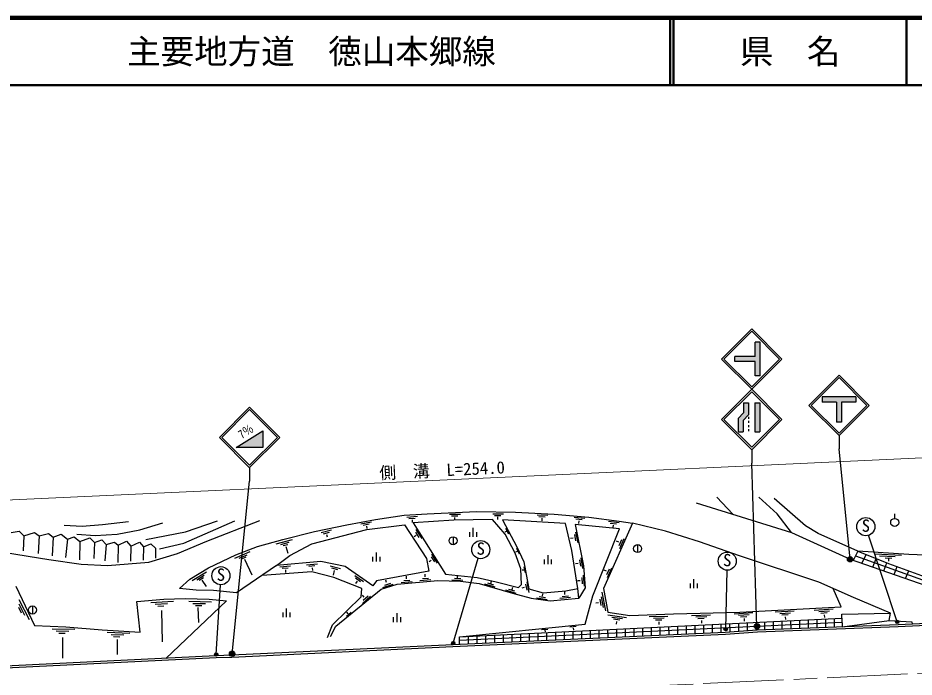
# Model space of a CAD drawing. Units: millimetres at full size, sheet at 1:1000; details may follow other scales. Extents: x 40000 to 680000, y 20000 to 380000.
# Drawn here: x 200457 to 334108, y 281755 to 380000 of the extents above; entities that cross this region are included whole.
import ezdxf
from ezdxf.enums import TextEntityAlignment as Align

# ---------------------------------------------------------------- set-up
doc = ezdxf.new("R2010")
doc.units = ezdxf.units.MM
doc.header["$LTSCALE"] = 1000
doc.linetypes.add('CHAIN', pattern=[18.5, 12, -1.5, 3.5, -1.5])
for name, color, linetype, lineweight in [('M-BGD', 7, 'Continuous', 25), ('M-BGD-EXST', 7, 'Continuous', 25), ('M-BMK', 2, 'CHAIN', 13), ('M-STR-HTXT', 7, 'Continuous', 13), ('M-STR-STRC', 7, 'Continuous', 25), ('M-TTL', 2, 'Continuous', 140), ('M-TTL-LINE', 7, 'Continuous', 50)]:
    doc.layers.add(name, color=color, linetype=linetype, lineweight=lineweight)
doc.layers.add('M-TTL-TXT', color=7, linetype='Continuous')
doc.styles.add('ＭＳ ゴシック', font='')
doc.styles.get('ＭＳ ゴシック').set_extended_font_data('MS Gothic')

msp = doc.modelspace()

# ---------------------------------------------------------------- hatches: boundary and pattern name
at = {"layer": 'M-BGD-EXST'}
for points in [[(331384, 289857, 1), (331823, 290096, 0.41421), (331484, 290196, 0.41421)], [(305790, 288756, 1), (306229, 288995, 0.41421), (305890, 289095, 0.41421)], [(265169, 286709, 1), (265608, 286948, 0.41421), (265268, 287048, 0.41421)], [(229809, 285020, 1), (230248, 285259, 0.41421), (229909, 285359, 0.41421)]]:
    msp.add_hatch(color=256, dxfattribs=at).paths.add_polyline_path(points)
at = {"layer": 'M-STR-STRC'}
for points in [[(307393, 329522), (310393, 329522), (310393, 331648), (311143, 331648), (311143, 326648), (310393, 326648), (310393, 328772), (307393, 328772)], [(320413, 323502), (325413, 323502), (325413, 322752), (323288, 322752), (323288, 319752), (322538, 319752), (322538, 322752), (320413, 322752)], [(308685, 321136), (308685, 322647), (309435, 322647), (309435, 321325), (309435, 321125), (309435, 320825), (308602, 319992), (308602, 318284), (307852, 318284), (307852, 320303)], [(310352, 322647), (311102, 322647), (311102, 318284), (310352, 318284)], [(237004, 318466), (237004, 315966), (233004, 315966)], [(324904, 299522, 1), (324229, 299092, 0.41421), (324781, 298970, 0.41421)], [(311015, 289522, 1), (310340, 289092, 0.41421), (310893, 288970, 0.41421)], [(232736, 285438, 1), (232061, 285009, 0.41421), (232614, 284886, 0.41421)]]:
    msp.add_hatch(color=256, dxfattribs=at).paths.add_polyline_path(points)

# ---------------------------------------------------------------- linework, layer by layer
at = {"layer": 'M-BGD'}
for p, q in [((307072, 306017), (304708, 308590)), ((271263, 306094), (272871, 306080)), ((331218, 305402), (331218, 306080)), ((251604, 304588), (253185, 304888)), ((258456, 305604), (260060, 305732)), ((258764, 305378), (259703, 305453)), ((259232, 305191), (259268, 304805)), ((264834, 306040), (266443, 306026)), ((265121, 305787), (266062, 305779)), ((265570, 305560), (265572, 305172)), ((271549, 305841), (272491, 305833)), ((271999, 305614), (272000, 305226)), ((277891, 305932), (279499, 305862)), ((278169, 305669), (279110, 305628)), ((278610, 305426), (278598, 305039)), ((283415, 305590), (285018, 305454)), ((283682, 305317), (284620, 305237)), ((284113, 305056), (284085, 304669)), ((288550, 304977), (290145, 304769)), ((245665, 303293), (247224, 303693)), ((251934, 304396), (252860, 304572)), ((252420, 304261), (252497, 303881)), ((259808, 303745), (260683, 302395)), ((268364, 302670), (268364, 303998)), ((273288, 303468), (273063, 303356)), ((273178, 303944), (273613, 303108)), ((288804, 304692), (289738, 304570)), ((289223, 304412), (289177, 304027)), ((201330, 302803), (201258, 300561)), ((203627, 302803), (203497, 300160)), ((205712, 302604), (205588, 299840)), ((207840, 302292), (207551, 299561)), ((238995, 301593), (241417, 302237)), ((246007, 303123), (246920, 303357)), ((246500, 303018), (246601, 302644)), ((259864, 302855), (259543, 302652)), ((259756, 303367), (260268, 302576)), ((265352, 302674), (265352, 301474)), ((267831, 302670), (267831, 303367)), ((268898, 302670), (268898, 303367)), ((283260, 302471), (282878, 302401)), ((283444, 303006), (283629, 302082)), ((283632, 303338), (283948, 301760)), ((290471, 302201), (290089, 301340)), ((290817, 302363), (290163, 300893)), ((209712, 301980), (209618, 299234)), ((211889, 301824), (211770, 299445)), ((213606, 301517), (213407, 299102)), ((215413, 301415), (215353, 298852)), ((217312, 301245), (217260, 299034)), ((219177, 301154), (219119, 299181)), ((220985, 300961), (220968, 299502)), ((239662, 301512), (240918, 301846)), ((240012, 301346), (240727, 301536)), ((240397, 301225), (240690, 300212)), ((274790, 300970), (275225, 300135)), ((290084, 301879), (289727, 302032)), ((292874, 301507), (292874, 300307)), ((232800, 299462), (235101, 300455)), ((233471, 299479), (234665, 299995)), ((233842, 299367), (234521, 299660)), ((253404, 298987), (253404, 299684)), ((253937, 298987), (253937, 300315)), ((254470, 298987), (254470, 299684)), ((262064, 299697), (262582, 298911)), ((262113, 300076), (262999, 298733)), ((274900, 300495), (274675, 300382)), ((279516, 298597), (279516, 299926)), ((284420, 299529), (284667, 297939)), ((325730, 300528), (325048, 299141)), ((326313, 298704), (326966, 300028)), ((327972, 298131), (328465, 299423)), ((328296, 300107), (332235, 299933)), ((328940, 299828), (331309, 299724)), ((329782, 299541), (330798, 299496)), ((234240, 299304), (235332, 297001)), ((239531, 298186), (241132, 298341)), ((239842, 297965), (240780, 298056)), ((243509, 298490), (245111, 298645)), ((243821, 298269), (244758, 298360)), ((247006, 298332), (248570, 297954)), ((262095, 299133), (261767, 298924)), ((275928, 298199), (276095, 297272)), ((278983, 298597), (278983, 299294)), ((280050, 298597), (280050, 299294)), ((284011, 298678), (283626, 298625)), ((284218, 299205), (284362, 298274)), ((329605, 297566), (330028, 298791)), ((330305, 299375), (330294, 299030)), ((331151, 297032), (331579, 298220)), ((226459, 296149), (228595, 297458)), ((227121, 296261), (228229, 296940)), ((240356, 297729), (240387, 297341)), ((244335, 298032), (244366, 297645)), ((247228, 298021), (248143, 297800)), ((247636, 297630), (247463, 296928)), ((250710, 296918), (252018, 295981)), ((258416, 296400), (258391, 296788)), ((261201, 296709), (261176, 297097)), ((266028, 296533), (266031, 296809)), ((275892, 297712), (275643, 297671)), ((284767, 296923), (284895, 295319)), ((288235, 297523), (287878, 297676)), ((288623, 297845), (288240, 296984)), ((288968, 298007), (288315, 296537)), ((332851, 296445), (333308, 297598)), ((227503, 296202), (228134, 296589)), ((227907, 296196), (228542, 295237)), ((250799, 296547), (251565, 295998)), ((251030, 296030), (250799, 295719)), ((256353, 295562), (254820, 295074)), ((256002, 295713), (255104, 295427)), ((255450, 295836), (255338, 296208)), ((259234, 295931), (257631, 295800)), ((258926, 296156), (257987, 296080)), ((262019, 296239), (260416, 296108)), ((261711, 296465), (260772, 296388)), ((266799, 296144), (265191, 296187)), ((266517, 296401), (265575, 296427)), ((271620, 295134), (270081, 295602)), ((271416, 295457), (270515, 295731)), ((270979, 295714), (271091, 296057)), ((276159, 295623), (276347, 294700)), ((276346, 295956), (276667, 294379)), ((284296, 296106), (283908, 296081)), ((284541, 296615), (284616, 295676)), ((300748, 295025), (300748, 295722)), ((301282, 295025), (301282, 296353)), ((301815, 295025), (301815, 295722)), ((274786, 294218), (273246, 294685)), ((274582, 294541), (273681, 294815)), ((274145, 294797), (274257, 295140)), ((275977, 295087), (275595, 295016)), ((278690, 293791), (278756, 294174)), ((282045, 294060), (282013, 294447)), ((287544, 294391), (288082, 291614)), ((200601, 293328), (202122, 290318)), ((220279, 292892), (223647, 293051)), ((220902, 292621), (222779, 292709)), ((225962, 293052), (229334, 292985)), ((226566, 292740), (228444, 292703)), ((253057, 293797), (251848, 292735)), ((252120, 293685), (251868, 293982)), ((252675, 293794), (251967, 293172)), ((279391, 293272), (277801, 293518)), ((279143, 293563), (278213, 293707)), ((282872, 293605), (281272, 293444)), ((282560, 293825), (281623, 293731)), ((287025, 292827), (286645, 292749)), ((287232, 293368), (287412, 292444)), ((287423, 293700), (287729, 292120)), ((200520, 292157), (200931, 291343)), ((200608, 292648), (201456, 290971)), ((202623, 292352), (202623, 291152)), ((221314, 292340), (222226, 292383)), ((221889, 291695), (221967, 287012)), ((226958, 292432), (227870, 292414)), ((227301, 292116), (227380, 289875)), ((240529, 290663), (240529, 291992)), ((250170, 291393), (249451, 290784)), ((249710, 291169), (249508, 291422)), ((307261, 291185), (310084, 291363)), ((313411, 291455), (316234, 291633)), ((319230, 291741), (322053, 291918)), ((319900, 291532), (321506, 291634)), ((239996, 290663), (239996, 291360)), ((241063, 290663), (241063, 291360)), ((256495, 289962), (256495, 290659)), ((257028, 289962), (257028, 291291)), ((257562, 289962), (257562, 290659)), ((288431, 291045), (291228, 290628)), ((289042, 290701), (290633, 290464)), ((289291, 290411), (290223, 290272)), ((289733, 290035), (289680, 289651)), ((294577, 290762), (297405, 290830)), ((295238, 290528), (296847, 290567)), ((295533, 290285), (296475, 290308)), ((300917, 290936), (303743, 291052)), ((301582, 290713), (303190, 290779)), ((301881, 290475), (302823, 290514)), ((302386, 290189), (302406, 289802)), ((307931, 290977), (309537, 291078)), ((308235, 290745), (309175, 290805)), ((308745, 290470), (308775, 290084)), ((313099, 290040), (313105, 288820)), ((314081, 291247), (315687, 291348)), ((314385, 291015), (315325, 291075)), ((314399, 290103), (314405, 288872)), ((314896, 290740), (314925, 290354)), ((315698, 290167), (315705, 288924)), ((316998, 290230), (317005, 288976)), ((318298, 290293), (318304, 289027)), ((319597, 290357), (319604, 289079)), ((320204, 291301), (321144, 291360)), ((320714, 291026), (320744, 290639)), ((320897, 290420), (320904, 289131)), ((322197, 290483), (322204, 289183)), ((205577, 288929), (208950, 288900)), ((323350, 289884), (266301, 287188)), ((278546, 288822), (279484, 288913)), ((279050, 288727), (279068, 288504)), ((282768, 289245), (283705, 289336)), ((283275, 289112), (283303, 288743)), ((285806, 288709), (285812, 287488)), ((287105, 288772), (287112, 287546)), ((288405, 288835), (288411, 287604)), ((289705, 288899), (289711, 287662)), ((291004, 288962), (291011, 287720)), ((292304, 289026), (292311, 287778)), ((293604, 289089), (293610, 287836)), ((294903, 289152), (294910, 287894)), ((296033, 289990), (296047, 289603)), ((296203, 289216), (296210, 287952)), ((297503, 289279), (297509, 288010)), ((298802, 289343), (298809, 288068)), ((300102, 289406), (300109, 288125)), ((301402, 289469), (301409, 288183)), ((302701, 289533), (302708, 288241)), ((304001, 289596), (304008, 288299)), ((305301, 289659), (305308, 288357)), ((306600, 289723), (306607, 288432)), ((307900, 289786), (307907, 288525)), ((309200, 289850), (309206, 288617)), ((310500, 289913), (310506, 288710)), ((311799, 289976), (311806, 288768)), ((206185, 288624), (208064, 288608)), ((206580, 288320), (207493, 288312)), ((207118, 287644), (207106, 284571)), ((213756, 288448), (217125, 288290)), ((214352, 288120), (216228, 288032)), ((214735, 287802), (215646, 287759)), ((267610, 287821), (267616, 286678)), ((268910, 287885), (268916, 286736)), ((270209, 287948), (270215, 286793)), ((271509, 288011), (271515, 286851)), ((272809, 288075), (272815, 286909)), ((274108, 288138), (274115, 286967)), ((275408, 288202), (275414, 287025)), ((276708, 288265), (276714, 287083)), ((278007, 288328), (278014, 287141)), ((279307, 288392), (279313, 287199)), ((280607, 288455), (280613, 287257)), ((281906, 288519), (281913, 287315)), ((283206, 288582), (283213, 287373)), ((284506, 288645), (284512, 287430)), ((215278, 287341), (215245, 285143))]:
    msp.add_line(p, q, dxfattribs=at)
for points in [[(336007, 309128), (343774, 298899), (339528, 299787), (333342, 300018), (325730, 300528), (319786, 303167), (317939, 304275), (313243, 308362)], [(301598, 307716), (315818, 303304), (324567, 299307)], [(315818, 303304), (313686, 306065), (310945, 308569)], [(239037, 298396), (233077, 294297), (229607, 294639), (227054, 294727), (224559, 294934), (226094, 296350), (228855, 298047), (232973, 299994), (236196, 301210), (239989, 302258), (244703, 303455), (249486, 304459), (253787, 305257), (258068, 305862), (261492, 306098), (268831, 306417), (274674, 306324), (280447, 306046), (285582, 305605), (290150, 305002), (292107, 304692)], [(151764, 296604), (155642, 294771), (159911, 293359), (163639, 293239), (170167, 293720), (172734, 294317), (174493, 294895), (177826, 296729), (178501, 297307), (181658, 299162), (185876, 301715), (187587, 301883), (193187, 301260), (198586, 300321), (205076, 299301), (209900, 298559), (213814, 298391), (219962, 298898), (224246, 300179), (228632, 302033), (236526, 305102)], [(207366, 304386), (210025, 304265), (213084, 304508), (216926, 304959)], [(209226, 303048), (211955, 302840), (215257, 303031), (218629, 303709), (222088, 304751)], [(219557, 302269), (225427, 303382), (230217, 305034)], [(221581, 300853), (225225, 301730), (228396, 303112), (232815, 305034)], [(266300, 287757), (285065, 289657), (286175, 293853), (290179, 303833), (283572, 304503), (284798, 298359), (285066, 295067), (284109, 293536), (283974, 294971), (283055, 300637), (282136, 304656), (272744, 305202), (274872, 301143), (275925, 298930), (276646, 294922), (278799, 294319), (282159, 294594), (283974, 294971)], [(199472, 303299), (200635, 303483), (201330, 302803), (202947, 303313), (203627, 302803), (205003, 303171), (205712, 302604), (206904, 303043), (207840, 302292), (208847, 302675), (209712, 301980), (211187, 302491), (211889, 301824), (212958, 302222), (213606, 301517), (214856, 301870), (215413, 301415), (216630, 301995), (217312, 301245), (218574, 301858), (219177, 301154), (220257, 301608), (220985, 300961)], [(292107, 304692), (287778, 294935), (288453, 291406), (291708, 290915), (298247, 291161), (308132, 291406), (323237, 292204), (322036, 294965)], [(330591, 291269), (325081, 293608), (319893, 295920), (308071, 299844), (302115, 301930), (297049, 303526), (292107, 304692)], [(325389, 299834), (336062, 295990), (341305, 295535), (350099, 291057), (425124, 294545)], [(325730, 300528), (330296, 298682), (336321, 296513), (341481, 296137), (350120, 291772), (423483, 295144)], [(324567, 299307), (335862, 295404), (341231, 295038), (350178, 290415)], [(246608, 287668), (247365, 289525), (251632, 293721), (251770, 294959), (247550, 296614), (244298, 297423), (236876, 296910)], [(247082, 287807), (247859, 289322), (254626, 294874), (257013, 295593), (263081, 296128), (266453, 296071), (269238, 295692), (274239, 294272), (277006, 293511), (279846, 293117), (284110, 293515)], [(200164, 295316), (202919, 289430), (207588, 289237), (213028, 288814), (218679, 288454), (218214, 293023), (222194, 293379), (225422, 293455), (228996, 293379), (231586, 293130), (222523, 284534)], [(442673, 293723), (430013, 293686), (421271, 293518), (418679, 293445), (403448, 292747), (386074, 291962), (355050, 290640), (331722, 289562), (310722, 288725), (305959, 288386), (265322, 286575), (232365, 284996), (229993, 284898), (191458, 283022)], [(442674, 293423), (430016, 293386), (421279, 293218), (418690, 293145), (403462, 292448), (386087, 291662), (355063, 290340), (331735, 289262), (310739, 288426), (305976, 288087), (265336, 286276), (232378, 284696), (230007, 284598), (191473, 282723)], [(266303, 286619), (266300, 287757), (323323, 290538), (323376, 289229)], [(323323, 290538), (323323, 291124), (330591, 291269)], [(323376, 289229), (330406, 290175), (330591, 291269)], [(330406, 290175), (333798, 289992), (333814, 289659)]]:
    msp.add_lwpolyline(points, dxfattribs=at)
for points in [[(275094, 295088), (275579, 295557), (275438, 297871), (274624, 300221), (273122, 303068), (271228, 305226), (265450, 305148), (259394, 304757), (264245, 297110), (268966, 296612), (271772, 295969)], [(258129, 304463), (261411, 299421), (261723, 297547), (253933, 296097), (253375, 295338), (249267, 298216), (245640, 298968), (239037, 298396), (241005, 299880), (244280, 301615), (252494, 303744)]]:
    msp.add_lwpolyline(points, close=True, dxfattribs=at)
for centre in [(331218, 304802), (265352, 302074), (292874, 300907), (202623, 291752)]:
    msp.add_circle(centre, 600, dxfattribs=at)
at = {"layer": 'M-BGD-EXST'}
for p, q in [((331604, 289976), (327334, 302889)), ((265388, 286828), (269102, 299455)), ((306010, 288876), (306211, 297683)), ((230029, 285139), (230650, 295516))]:
    msp.add_line(p, q, dxfattribs=at)
for centre, radius in [((326911, 304171), 1350), ((269483, 300750), 1350), ((306242, 299032), 1350), ((230730, 296863), 1350), ((331604, 289976), 250), ((306010, 288876), 250), ((265388, 286828), 250), ((230029, 285139), 250)]:
    msp.add_circle(centre, radius, dxfattribs=at)
at = {"layer": 'M-BMK'}
msp.add_lwpolyline([(66738, 289103), (123550, 279434), (134434, 277845), (142620, 276785), (155633, 275853), (164550, 275235), (165566, 275235), (170764, 275130), (199491, 275841), (265710, 279026), (365633, 283752), (441283, 287149)], dxfattribs=at)
at = {"layer": 'M-STR-HTXT'}
msp.add_lwpolyline([(439370, 319055), (365410, 315837), (279562, 311864), (186600, 307552)], dxfattribs=at)
at = {"layer": 'M-STR-STRC'}
for p, q in [((305394, 329148), (309894, 333648)), ((305747, 329148), (309894, 333295)), ((314394, 329148), (309894, 333648)), ((314040, 329148), (309894, 333295)), ((311143, 331648), (310393, 331648)), ((310393, 329522), (310393, 331648)), ((311143, 326648), (311143, 331648)), ((305394, 329148), (309894, 324648)), ((305747, 329148), (309894, 325001)), ((307393, 328772), (307393, 329522)), ((310393, 329522), (307393, 329522)), ((309894, 325001), (314040, 329148)), ((309894, 324648), (314394, 329148)), ((310393, 328772), (307393, 328772)), ((310393, 326648), (310393, 328772)), ((311143, 326648), (310393, 326648)), ((318413, 322253), (322913, 326753)), ((318767, 322253), (322913, 326400)), ((327414, 322253), (322913, 326753)), ((327060, 322253), (322913, 326400)), ((305394, 320148), (309894, 324648)), ((305747, 320148), (309894, 324294)), ((314394, 320148), (309894, 324648)), ((314041, 320148), (309894, 324294)), ((325413, 323502), (320413, 323502)), ((320413, 323502), (320413, 322752)), ((325413, 323502), (325413, 322752)), ((308685, 322647), (308685, 321136)), ((308685, 322647), (309435, 322647)), ((309435, 322647), (309435, 321325)), ((310352, 322647), (310352, 318284)), ((310352, 322647), (311102, 322647)), ((311102, 322647), (311102, 318284)), ((318413, 322253), (322913, 317752)), ((318767, 322253), (322913, 318106)), ((322538, 322752), (320413, 322752)), ((322538, 322752), (322538, 319752)), ((322913, 318106), (327060, 322253)), ((322914, 317753), (327414, 322253)), ((323288, 322752), (323288, 319752)), ((325413, 322752), (323288, 322752)), ((230505, 317467), (235005, 321967)), ((230859, 317467), (235005, 321613)), ((239505, 317467), (235005, 321967)), ((239152, 317467), (235005, 321613)), ((307852, 320303), (308685, 321136)), ((308602, 319992), (309435, 320825)), ((309435, 321325), (309435, 321125)), ((309435, 321125), (309435, 320825)), ((305394, 320148), (309894, 315647)), ((305747, 320148), (309894, 316001)), ((307852, 320303), (307852, 318284)), ((308602, 319992), (308602, 318284)), ((309435, 320525), (309435, 320225)), ((309435, 319925), (309435, 319625)), ((309894, 316001), (314041, 320148)), ((309894, 315648), (314394, 320148)), ((323288, 319752), (322538, 319752)), ((233004, 315966), (237004, 318466)), ((237004, 318466), (237004, 315966)), ((307852, 318284), (308602, 318284)), ((309435, 319325), (309435, 319025)), ((309435, 318725), (309435, 318425)), ((310352, 318284), (311102, 318284)), ((230505, 317467), (235005, 312966)), ((230859, 317467), (235005, 313320)), ((235005, 313320), (239152, 317467)), ((235005, 312967), (239505, 317467)), ((322913, 317752), (322913, 315752)), ((237004, 315966), (233004, 315966)), ((309894, 315647), (309894, 313647)), ((324567, 299307), (322913, 315752)), ((235005, 312966), (235005, 310966)), ((310678, 289307), (309894, 313647)), ((232399, 285224), (235005, 310966))]:
    msp.add_line(p, q, dxfattribs=at)
for centre in [(324567, 299307), (310678, 289307), (232399, 285224)]:
    msp.add_circle(centre, 400, dxfattribs=at)
at = {"layer": 'M-TTL'}
msp.add_line((680000, 380000), (40000, 380000), dxfattribs=at)
at = {"layer": 'M-TTL-LINE'}
for p, q in [((297750, 380000), (297750, 370000)), ((298250, 380000), (298250, 370000)), ((333000, 380000), (333000, 370000)), ((40000, 370000), (680000, 370000))]:
    msp.add_line(p, q, dxfattribs=at)

# ---------------------------------------------------------------- texts
at = {"layer": 'M-BGD-EXST', "style": 'ＭＳ ゴシック'}
for p in [(326255, 302878), (268828, 299457), (305586, 297740), (230075, 295571)]:
    msp.add_text('S', height=1833, rotation=358.508, dxfattribs=at).set_placement(p, align=Align.BOTTOM_LEFT)
at = {"layer": 'M-STR-HTXT', "style": 'ＭＳ ゴシック'}
msp.add_text('側\u3000溝\u3000L=254.0', height=1833, rotation=2.656, dxfattribs=at).set_placement((254433, 310699), align=Align.BOTTOM_LEFT)
at = {"layer": 'M-STR-STRC', "style": 'ＭＳ ゴシック', "width": 0.85}
msp.add_text('7％', height=1320, rotation=32.005, dxfattribs=at).set_placement((235004, 317466), align=Align.BOTTOM_CENTER)
at = {"layer": 'M-TTL-TXT', "style": 'ＭＳ ゴシック'}
msp.add_text('主要地方道\u3000徳山本郷線', height=3666, dxfattribs=at).set_placement((216734, 375000), align=Align.MIDDLE_LEFT)
msp.add_text('県\u3000名', height=3666, dxfattribs=at).set_placement((315625, 375000), align=Align.MIDDLE_CENTER)

doc.saveas('drawing.dxf')
